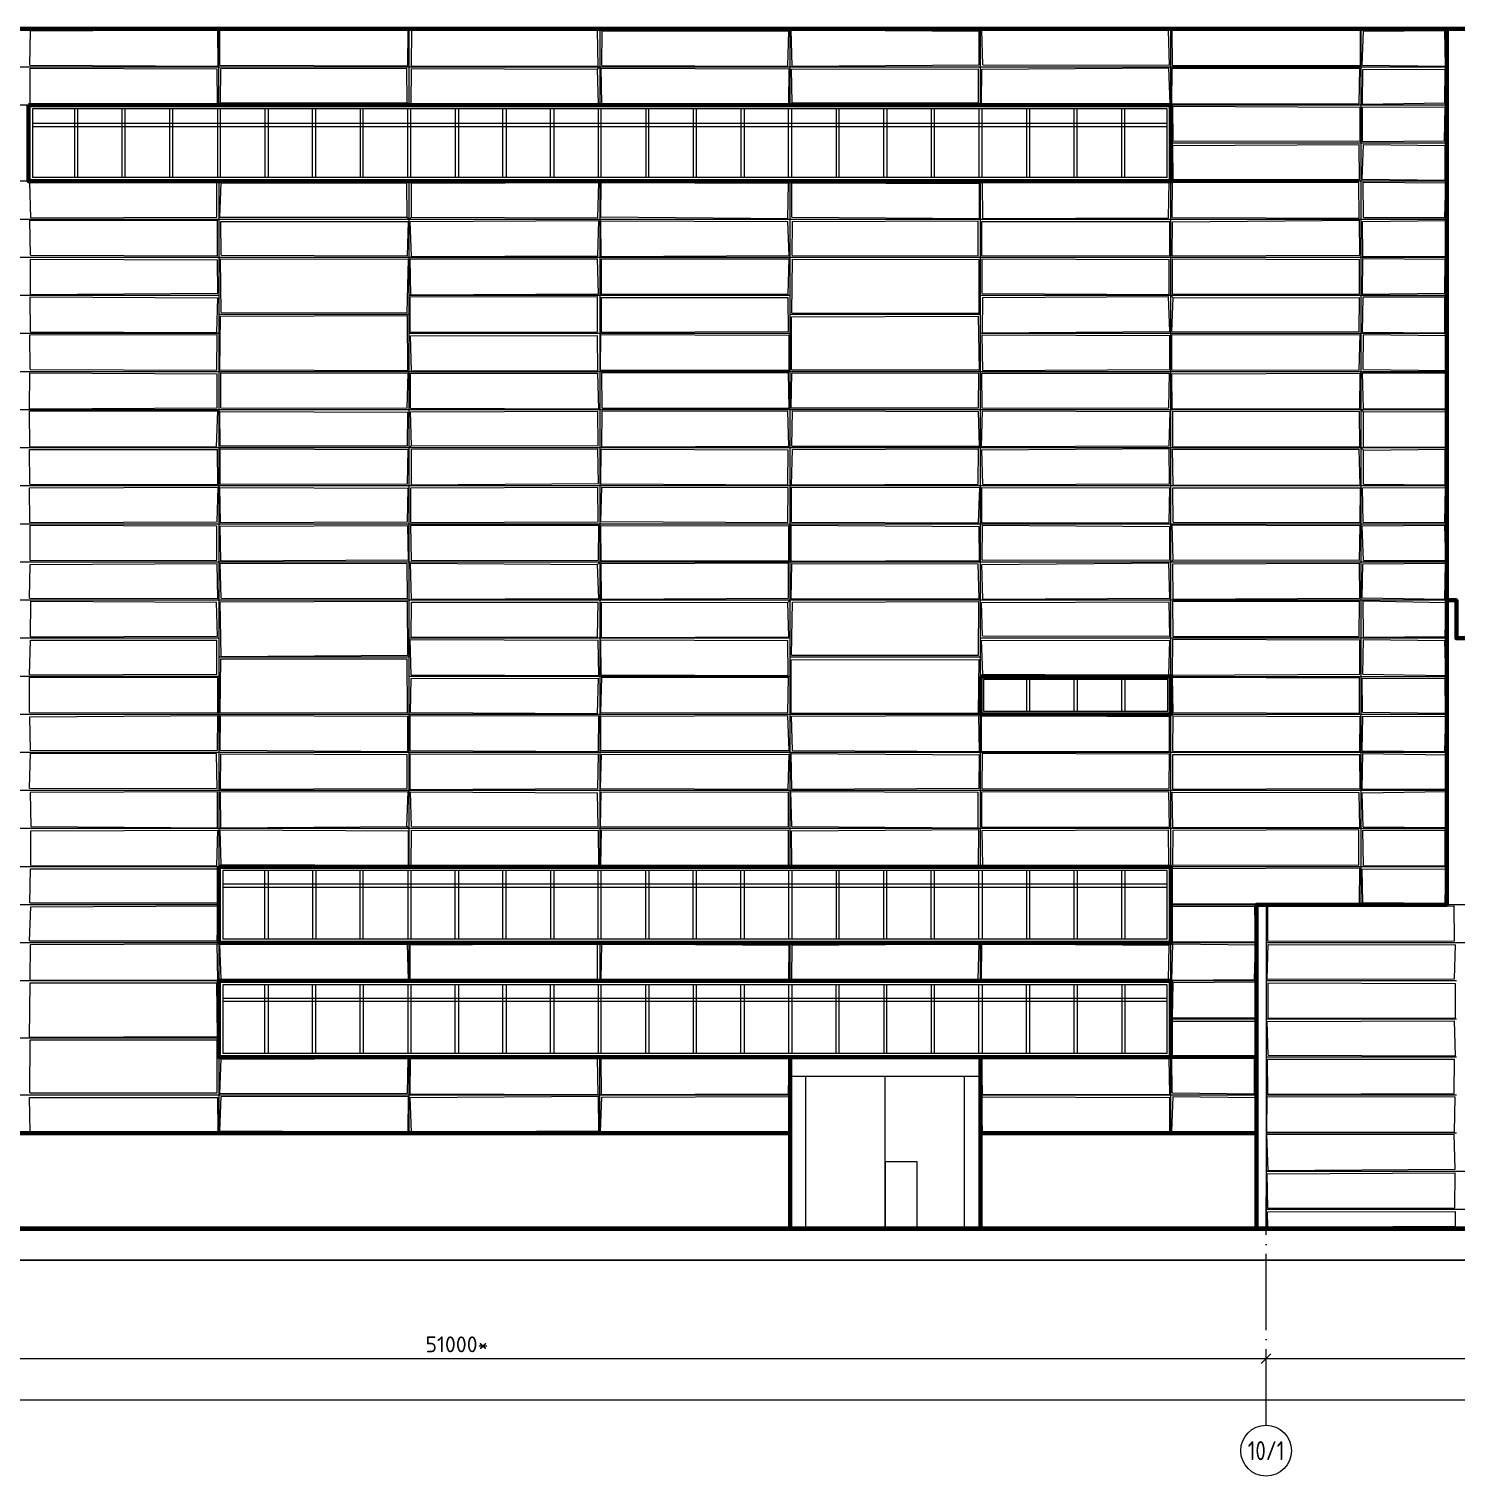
# Model space of a CAD drawing. Extents: x -50000 to 1632000, y -47600 to 308800.
# Drawn here: x 12013 to 56987, y 213200 to 258800 of the extents above; entities that cross this region are included whole.
import ezdxf
from ezdxf.enums import TextEntityAlignment as Align

# ---------------------------------------------------------------- set-up
doc = ezdxf.new("R2010")
doc.units = 0
doc.header["$MEASUREMENT"] = 0
doc.linetypes.add('ACAD_ISO04W100', pattern=[30, 24, -3, 0, -3])
doc.layers.get('Defpoints').update_dxf_attribs({"color": 6})
doc.layers.add('1', color=7, linetype='Continuous')
doc.styles.get("Standard").update_dxf_attribs({"font": 'isocpeur.ttf'})
doc.dimstyles.get("Standard").update_dxf_attribs({"dimscale": 200, "dimtxt": 2.5, "dimasz": 1.5, "dimexe": 1.5, "dimexo": 5, "dimgap": 1, "dimtad": 1, "dimtoh": 1, "dimdec": 0, "dimrnd": 10, "dimzin": 0, "dimtxsty": 'Standard', "dimblk": 'OBLIQUE', "dimcen": 1, "dimdle": 1.5, "dimclrd": 256, "dimclre": 256, "dimclrt": 256, "dimadec": 0, "dimazin": 0, "dimtfac": 1, "dimtdec": 0, "dimtix": 1, "dimtmove": 0, "dimatfit": 3, "dimldrblk": 'NONE', "dimfxl": 1, "dimtolj": 1, "dimtzin": 0, "dimlwd": 18, "dimlwe": 18, "dimarcsym": 1})

# ---------------------------------------------------------------- blocks, each defined once
blk = doc.blocks.new('_Oblique')
at = {"color": 0, "linetype": 'ByBlock', "lineweight": -2}
blk.add_line((-0.5, -0.5), (0.5, 0.5), dxfattribs=at)
blk = doc.blocks.new('*D4')
at = {"layer": '1', "linetype": 'Continuous', "lineweight": 18, "transparency": 16777216}
blk.add_line((-300, 215600), (402300, 215600), dxfattribs=at)
at = {"layer": 'Defpoints', "color": 0, "linetype": 'Continuous', "transparency": 16777216}
for p in [(0, 220000), (402000, 220000), (402000, 215600)]:
    blk.add_point(p, dxfattribs=at)
at = {"layer": '1', "linetype": 'Continuous', "lineweight": 18, "transparency": 16777216, "xscale": 300, "yscale": 300, "zscale": 300, "rotation": 180}
blk.add_blockref('_Oblique', (0, 215600), dxfattribs=at)
at = {"layer": '1', "linetype": 'Continuous', "lineweight": 18, "transparency": 16777216, "xscale": 300, "yscale": 300, "zscale": 300}
blk.add_blockref('_Oblique', (402000, 215600), dxfattribs=at)
at = {"layer": '1', "linetype": 'Continuous', "lineweight": 18, "transparency": 16777216, "insert": (201000, 216050), "char_height": 500, "attachment_point": 5}
blk.add_mtext('\\A1;402000', dxfattribs=at)
blk = doc.blocks.new('_None')
blk = doc.blocks.new('*D7')
at = {"layer": '1', "linetype": 'Continuous', "lineweight": 18, "transparency": 16777216}
blk.add_line((-300, 216900), (51300, 216900), dxfattribs=at)
at = {"layer": 'Defpoints', "color": 0, "linetype": 'Continuous', "transparency": 16777216}
for p in [(0, 220000), (51000, 220000), (51000, 216900)]:
    blk.add_point(p, dxfattribs=at)
at = {"layer": '1', "linetype": 'Continuous', "lineweight": 18, "transparency": 16777216, "xscale": 300, "yscale": 300, "zscale": 300, "rotation": 180}
blk.add_blockref('_Oblique', (0, 216900), dxfattribs=at)
at = {"layer": '1', "linetype": 'Continuous', "lineweight": 18, "transparency": 16777216, "xscale": 300, "yscale": 300, "zscale": 300}
blk.add_blockref('_Oblique', (51000, 216900), dxfattribs=at)
at = {"layer": '1', "linetype": 'Continuous', "lineweight": 18, "transparency": 16777216, "insert": (25500, 217350), "char_height": 500, "attachment_point": 5}
blk.add_mtext('\\A1;51000*', dxfattribs=at)
blk = doc.blocks.new('*D8')
at = {"layer": '1', "linetype": 'Continuous', "lineweight": 18, "transparency": 16777216}
blk.add_line((50700, 216900), (120300, 216900), dxfattribs=at)
at = {"layer": 'Defpoints', "color": 0, "linetype": 'Continuous', "transparency": 16777216}
for p in [(51000, 220000), (120000, 220000), (120000, 216900)]:
    blk.add_point(p, dxfattribs=at)
at = {"layer": '1', "linetype": 'Continuous', "lineweight": 18, "transparency": 16777216, "xscale": 300, "yscale": 300, "zscale": 300, "rotation": 180}
blk.add_blockref('_Oblique', (51000, 216900), dxfattribs=at)
at = {"layer": '1', "linetype": 'Continuous', "lineweight": 18, "transparency": 16777216, "xscale": 300, "yscale": 300, "zscale": 300}
blk.add_blockref('_Oblique', (120000, 216900), dxfattribs=at)
at = {"layer": '1', "linetype": 'Continuous', "lineweight": 18, "transparency": 16777216, "insert": (85500, 217350), "char_height": 500, "attachment_point": 5}
blk.add_mtext('\\A1;69000*', dxfattribs=at)

msp = doc.modelspace()

# ---------------------------------------------------------------- linework, layer by layer
at = {"layer": '1', "color": 8, "linetype": 'Continuous', "lineweight": 13}
for p, q in [((56700, 258800), (0, 258800)), ((18000, 256400), (18000, 258800)), ((24000, 256400), (24000, 258800)), ((30000, 258800), (30000, 256400)), ((36000, 256400), (36000, 258800)), ((42000, 256400), (42000, 258800)), ((48000, 224000), (48000, 258800)), ((54000, 231200), (54000, 258800)), ((56700, 257600), (0, 257600)), ((56700, 256400), (0, 256400)), ((56700, 255200), (48000, 255200)), ((56700, 254000), (0, 254000)), ((18000, 254000), (18000, 224000)), ((24000, 232400), (24000, 254000)), ((30000, 254000), (30000, 232400)), ((36000, 232400), (36000, 254000)), ((42000, 232400), (42000, 254000)), ((56700, 252800), (0, 252800)), ((56700, 251600), (0, 251600)), ((18000, 250400), (0, 250400)), ((36000, 250400), (24000, 250400)), ((56700, 250400), (42000, 250400)), ((24000, 249800), (18000, 249800)), ((42000, 249800), (36000, 249800)), ((18000, 249200), (0, 249200)), ((36000, 249200), (24000, 249200)), ((56700, 249200), (42000, 249200)), ((56700, 248000), (0, 248000)), ((56700, 246800), (0, 246800)), ((56700, 245600), (0, 245600)), ((56700, 244400), (0, 244400)), ((56700, 243200), (0, 243200)), ((56700, 242000), (0, 242000)), ((56700, 240800), (0, 240800)), ((56700, 234800), (56700, 240800)), ((18000, 239600), (0, 239600)), ((36000, 239600), (24000, 239600)), ((56700, 239600), (42000, 239600)), ((24000, 239000), (18000, 239000)), ((42000, 239000), (36000, 239000)), ((18000, 238400), (0, 238400)), ((36000, 238400), (24000, 238400)), ((42000, 238400), (56700, 238400)), ((56700, 237200), (0, 237200)), ((56700, 236000), (0, 236000)), ((56700, 234800), (0, 234800)), ((56700, 233600), (0, 233600)), ((56700, 232400), (0, 232400)), ((18000, 231200), (0, 231200)), ((48000, 231200), (50700, 231200)), ((51000, 231200), (51000, 221000)), ((180000, 231200), (51000, 231200)), ((50700, 230000), (0, 230000)), ((24000, 228800), (24000, 230000)), ((30000, 230000), (30000, 228800)), ((36000, 228800), (36000, 230000)), ((42000, 228800), (42000, 230000)), ((144300, 230000), (51000, 230000)), ((50700, 228800), (0, 228800)), ((57000, 228800), (51000, 228800)), ((50700, 227600), (48000, 227600)), ((57000, 227600), (51000, 227600)), ((18000, 227000), (6000, 227000)), ((36000, 226400), (18000, 226400)), ((24000, 224000), (24000, 226400)), ((30000, 224000), (30000, 226400)), ((50700, 226400), (42000, 226400)), ((57000, 226400), (51000, 226400)), ((36000, 225200), (0, 225200)), ((50700, 225200), (42000, 225200)), ((57000, 225200), (51000, 225200)), ((0, 224000), (36000, 224000)), ((57000, 224000), (51000, 224000)), ((180000, 222800), (51000, 222800)), ((96000, 221600), (51000, 221600)), ((51000, 221000), (180000, 221000))]:
    msp.add_line(p, q, dxfattribs=at)
at = {"layer": '1', "color": 8, "linetype": 'Continuous', "lineweight": 9}
for p, q in [((12043.3, 257662.6), (12062.5, 258744.4)), ((12062.5, 258744.4), (17962.2, 258774.7)), ((17971.4, 257626.3), (17962.2, 258774.7)), ((18028.3, 257658.1), (18032.1, 258762.9)), ((18032.1, 258762.9), (23965.1, 258747.6)), ((23948.5, 257636.8), (23965.1, 258747.6)), ((24064.8, 257631.2), (24074.3, 258764)), ((24074.3, 258764), (29931.9, 258751.2)), ((29955.4, 257629.6), (29931.9, 258751.2)), ((30071.6, 257651.2), (30073.3, 258744.6)), ((30073.3, 258744.6), (35960.8, 258733.4)), ((35930.8, 257629.6), (35960.8, 258733.4)), ((36037.9, 258773.9), (41960.3, 258728.8)), ((36065.6, 257629.2), (36037.9, 258773.9)), ((41957.8, 257672.3), (41960.3, 258728.8)), ((42037.7, 258759), (47928.5, 258757.2)), ((42073, 257667.7), (42037.7, 258759)), ((47954.1, 257660.6), (47928.5, 258757.2)), ((48044.9, 258770.1), (53972.2, 258756.7)), ((48049, 257647), (48044.9, 258770.1)), ((53970.4, 257644.4), (53972.2, 258756.7)), ((54000, 258800), (54069, 258726.6)), ((54026.7, 257663.7), (54069, 258726.6)), ((54069, 258726.6), (56630, 258755.2)), ((56653, 257628.3), (56630, 258755.2)), ((12043.3, 257662.6), (17971.4, 257626.3)), ((18028.3, 257658.1), (23948.5, 257636.8)), ((30071.6, 257651.2), (35930.8, 257629.6)), ((36065.6, 257629.2), (41957.8, 257672.3)), ((42073, 257667.7), (47954.1, 257660.6)), ((48049, 257647), (53970.4, 257644.4)), ((54026.7, 257663.7), (56653, 257628.3)), ((12053.3, 257567.8), (17942.3, 257539.8)), ((12055, 256466.3), (12053.3, 257567.8)), ((17957.8, 256442.4), (17942.3, 257539.8)), ((18045.3, 256467.8), (18061.8, 257556.7)), ((18061.8, 257556.7), (23925.3, 257561)), ((23930.2, 256474.1), (23925.3, 257561)), ((24055.9, 256428), (24066.3, 257556)), ((24064.8, 257631.2), (29955.4, 257629.6)), ((24066.3, 257556), (29926.6, 257530)), ((30000, 257600), (29926.6, 257530)), ((29958.5, 256435.5), (29926.6, 257530)), ((30043.8, 257568.9), (35967, 257548.1)), ((30070, 256434.9), (30043.8, 257568.9)), ((35961.6, 256426), (35967, 257548.1)), ((36045.2, 257530.5), (41932.1, 257540.7)), ((36066.1, 256471.1), (36045.2, 257530.5)), ((41933.6, 256474.3), (41932.1, 257540.7)), ((42027.9, 256448.3), (42047.1, 257536.1)), ((42047.1, 257536.1), (47938.1, 257570.9)), ((47974.3, 256438.7), (47938.1, 257570.9)), ((48026, 256451.1), (48044.7, 257569.2)), ((48044.7, 257569.2), (53954.6, 257564.2)), ((53935.6, 256442.2), (53954.6, 257564.2)), ((54039.2, 256430.3), (54049.4, 257526.8)), ((54049.4, 257526.8), (56646.4, 257530.2)), ((56631.9, 256472.2), (56646.4, 257530.2)), ((12055, 256466.3), (17957.8, 256442.4)), ((18045.3, 256467.8), (23930.2, 256474.1)), ((24000, 256400), (23930.2, 256474.1)), ((24055.9, 256428), (29958.5, 256435.5)), ((30070, 256434.9), (35961.6, 256426)), ((36066.1, 256471.1), (41933.6, 256474.3)), ((42027.9, 256448.3), (47974.3, 256438.7)), ((48026, 256451.1), (53935.6, 256442.2)), ((48057.7, 256369.5), (53965.5, 256336)), ((48069, 255270.2), (48057.7, 256369.5)), ((53963.1, 255258.5), (53965.5, 256336)), ((54037.9, 255253.5), (54043.3, 256333.5)), ((54039.2, 256430.3), (56631.9, 256472.2)), ((54043.3, 256333.5), (56648.2, 256350.3)), ((56625.2, 255274.5), (56648.2, 256350.3)), ((48064.6, 255127.8), (53931.7, 255162)), ((48070.7, 254058.1), (48064.6, 255127.8)), ((48069, 255270.2), (53963.1, 255258.5)), ((53942.6, 254060.3), (53931.7, 255162)), ((54030.1, 254063.9), (54066.5, 255154.1)), ((54037.9, 255253.5), (56625.2, 255274.5)), ((54066.5, 255154.1), (56644.5, 255129.7)), ((56700, 255200), (56625.2, 255274.5)), ((56648.6, 254036.8), (56644.5, 255129.7)), ((48070.7, 254058.1), (53942.6, 254060.3)), ((54030.1, 254063.9), (56648.6, 254036.8)), ((12037.9, 253961.5), (17938.2, 253960.3)), ((12068, 252845.7), (12037.9, 253961.5)), ((17934.9, 252873.2), (17938.2, 253960.3)), ((18029.5, 252869), (18069, 253940.4)), ((18069, 253940.4), (23925.1, 253948.5)), ((23927.5, 252870), (23925.1, 253948.5)), ((24073, 253935.1), (29968.6, 253959)), ((24073.8, 252868.5), (24073, 253935.1)), ((29945, 252846.8), (29968.6, 253959)), ((30038.9, 252874.4), (30041.6, 253963.6)), ((30041.6, 253963.6), (35945, 253945.1)), ((35930.5, 252829.1), (35945, 253945.1)), ((36049.8, 253955.6), (41963.6, 253925.4)), ((36059.5, 252865.3), (36049.8, 253955.6)), ((41966, 252825.7), (41963.6, 253925.4)), ((42065.2, 253965.5), (47947.5, 253973.9)), ((42070.4, 252828.7), (42065.2, 253965.5)), ((47928.2, 252848.6), (47947.5, 253973.9)), ((48045.4, 252857.9), (48049.7, 253974.6)), ((48049.7, 253974.6), (53926.2, 253974.3)), ((53937.8, 252837.5), (53926.2, 253974.3)), ((54057.5, 253972.5), (56666.4, 253951.8)), ((54070.2, 252861.9), (54057.5, 253972.5)), ((56629.4, 252862.9), (56666.4, 253951.8)), ((12039.4, 252773.4), (17959.4, 252773.3)), ((12057.3, 251667), (12039.4, 252773.4)), ((12068, 252845.7), (17934.9, 252873.2)), ((17959, 251645.9), (17959.4, 252773.3)), ((18029.5, 252869), (23927.5, 252870)), ((18063, 252735.3), (23971.7, 252733)), ((18072.9, 251666.4), (18063, 252735.3)), ((24000, 252800), (23927.5, 252870)), ((23939.4, 251647.3), (23971.7, 252733)), ((24000, 252800), (24073.8, 252868.5)), ((24030.4, 252731.5), (29968, 252760.4)), ((24073.6, 251626.9), (24030.4, 252731.5)), ((24073.8, 252868.5), (29945, 252846.8)), ((29942.9, 251653.6), (29968, 252760.4)), ((30038.9, 252874.4), (35930.5, 252829.1)), ((30040.6, 252750.5), (35927.3, 252732.2)), ((30045.6, 251630.3), (30040.6, 252750.5)), ((35966.5, 251658), (35927.3, 252732.2)), ((36059.5, 252865.3), (41966, 252825.7)), ((36066.6, 251655.9), (36070.6, 252736.4)), ((36070.6, 252736.4), (41929.6, 252756.2)), ((41929, 251649.5), (41929.6, 252756.2)), ((42040.5, 252736.8), (47966.9, 252733.1)), ((42043.2, 251650.4), (42040.5, 252736.8)), ((42070.4, 252828.7), (47928.2, 252848.6)), ((47963.2, 251657.6), (47966.9, 252733.1)), ((48038, 251648.7), (48049.1, 252726.9)), ((48045.4, 252857.9), (53937.8, 252837.5)), ((48049.1, 252726.9), (53945.5, 252769.5)), ((53959.2, 251674.3), (53945.5, 252769.5)), ((54033.8, 252730.1), (56654.1, 252766.6)), ((54051.4, 251632.9), (54033.8, 252730.1)), ((54070.2, 252861.9), (56629.4, 252862.9)), ((56670.6, 251640.3), (56654.1, 252766.6)), ((12057.3, 251667), (17959, 251645.9)), ((12058.8, 250434.7), (12060.9, 251544.2)), ((12060.9, 251544.2), (17953.1, 251528.1)), ((17961.8, 250468.9), (17953.1, 251528.1)), ((18052.4, 251557.4), (23974.6, 251548.5)), ((18071.7, 249863.1), (18052.4, 251557.4)), ((18072.9, 251666.4), (23939.4, 251647.3)), ((23936.1, 249853.9), (23974.6, 251548.5)), ((24030, 251556.4), (29928.4, 251553.5)), ((24043.9, 250426.6), (24030, 251556.4)), ((24073.6, 251626.9), (29942.9, 251653.6)), ((29962.4, 250449.2), (29928.4, 251553.5)), ((30045.6, 251630.3), (35966.5, 251658)), ((30054.8, 251559.9), (35974.5, 251556.3)), ((30060.6, 250437.7), (30054.8, 251559.9)), ((35943.1, 250446.1), (35974.5, 251556.3)), ((36053.3, 249858.9), (36073.6, 251542.8)), ((36066.6, 251655.9), (41929, 251649.5)), ((36073.6, 251542.8), (41957.8, 251530.1)), ((41960.5, 249844.5), (41957.8, 251530.1)), ((42043.2, 251650.4), (47963.2, 251657.6)), ((42051.9, 250460.1), (42052.4, 251560.9)), ((42052.4, 251560.9), (47943.6, 251532.7)), ((47943.4, 250433.4), (47943.6, 251532.7)), ((48038, 251648.7), (53959.2, 251674.3)), ((48048.3, 251558.7), (53941.2, 251532)), ((48048.9, 250441.7), (48048.3, 251558.7)), ((53941.5, 250456), (53941.2, 251532)), ((54034.4, 250439.8), (54050.9, 251563.7)), ((54050.9, 251563.7), (56647.6, 251549.4)), ((54051.4, 251632.9), (56670.6, 251640.3)), ((56631.3, 250474.2), (56647.6, 251549.4)), ((12047.8, 250355.7), (17962.6, 250328.2)), ((12058.6, 249259.7), (12047.8, 250355.7)), ((12058.8, 250434.7), (17961.8, 250468.9)), ((24027.6, 250363), (29934.4, 250373)), ((24032, 249249.3), (24027.6, 250363)), ((24043.9, 250426.6), (29962.4, 250449.2)), ((29929.5, 249257), (29934.4, 250373)), ((30060.6, 250437.7), (35943.1, 250446.1)), ((42051.9, 250460.1), (47943.4, 250433.4)), ((42068.6, 250340.3), (47929, 250370.1)), ((47964.1, 249264.4), (47929, 250370.1)), ((48000, 250400), (48068, 250326.4)), ((48048.9, 250441.7), (53941.5, 250456)), ((54034.4, 250439.8), (56631.3, 250474.2)), ((54043.1, 249242.3), (54064.1, 250362.5)), ((54064.1, 250362.5), (56635.5, 250354.5)), ((56700, 250400), (56631.3, 250474.2)), ((56634, 249227.1), (56635.5, 250354.5)), ((17934.6, 249232.3), (17962.6, 250328.2)), ((30053, 250337.5), (35938.6, 250332.8)), ((30058.3, 249240.5), (30053, 250337.5)), ((35946.2, 249261.8), (35938.6, 250332.8)), ((42068.2, 249228.2), (42068.6, 250340.3)), ((48031.7, 249270.9), (48068, 250326.4)), ((48068, 250326.4), (53940.8, 250336.7)), ((53932.2, 249258.2), (53940.8, 250336.7)), ((18030.9, 248058.8), (18048.9, 249749.6)), ((18048.9, 249749.6), (23946.6, 249766.9)), ((18071.7, 249863.1), (23936.1, 249853.9)), ((23953.4, 248039), (23946.6, 249766.9)), ((36040.8, 248055.9), (36046.1, 249730.6)), ((36046.1, 249730.6), (41937.4, 249749.7)), ((36053.3, 249858.9), (41960.5, 249844.5)), ((41964.9, 248062.3), (41937.4, 249749.7)), ((12038.7, 249159.7), (17944.7, 249173.5)), ((12050.9, 248070.5), (12038.7, 249159.7)), ((12058.6, 249259.7), (17934.6, 249232.3)), ((17937.5, 248049.6), (17944.7, 249173.5)), ((24032, 249249.3), (29929.5, 249257)), ((24039.7, 249126.4), (29932.4, 249141.4)), ((24065.7, 248026.9), (24039.7, 249126.4)), ((29945, 248026.7), (29932.4, 249141.4)), ((30026.2, 248045.7), (30039.7, 249174.7)), ((30039.7, 249174.7), (35970.1, 249148.1)), ((30058.3, 249240.5), (35946.2, 249261.8)), ((35973.8, 248046.7), (35970.1, 249148.1)), ((42054.7, 249164.2), (47969.8, 249144.2)), ((42074.9, 248036.1), (42054.7, 249164.2)), ((42068.2, 249228.2), (47964.1, 249264.4)), ((47967.4, 248067.8), (47969.8, 249144.2)), ((48031.7, 249270.9), (53932.2, 249258.2)), ((48033.4, 249160.8), (53970.2, 249174.4)), ((48034.7, 248055.4), (48033.4, 249160.8)), ((53929.8, 248044.4), (53970.2, 249174.4)), ((54043.1, 249242.3), (56634, 249227.1)), ((54060.4, 248073.7), (54071, 249169)), ((54071, 249169), (56652.3, 249138.9)), ((56667.2, 248037.6), (56652.3, 249138.9)), ((12050.9, 248070.5), (17937.5, 248049.6)), ((42074.9, 248036.1), (47967.4, 248067.8)), ((54060.4, 248073.7), (56667.2, 248037.6)), ((12033, 246834.4), (12036.8, 247960.5)), ((12036.8, 247960.5), (17949.4, 247935.1)), ((17942.4, 246863.1), (17949.4, 247935.1)), ((18030.9, 248058.8), (23953.4, 248039)), ((18056.4, 246857.8), (18060, 247963)), ((18060, 247963), (23965.6, 247953.2)), ((23936, 246850.4), (23965.6, 247953.2)), ((24036.2, 247949.3), (29943.1, 247955.6)), ((24037, 246850), (24036.2, 247949.3)), ((24065.7, 248026.9), (29945, 248026.7)), ((29967.7, 246831.7), (29943.1, 247955.6)), ((30026.2, 248045.7), (35973.8, 248046.7)), ((30066.1, 247967.7), (35948.8, 247973.6)), ((30073, 246845.8), (30066.1, 247967.7)), ((35971.9, 246855.5), (35948.8, 247973.6)), ((36036.6, 246861), (36055.4, 247955.6)), ((36040.8, 248055.9), (41964.9, 248062.3)), ((36055.4, 247955.6), (41952.8, 247960.1)), ((41935, 246860.8), (41952.8, 247960.1)), ((42047.4, 247953.2), (47961.3, 247951.1)), ((42048.3, 246851.2), (42047.4, 247953.2)), ((47930.7, 246857.6), (47961.3, 247951.1)), ((48033.5, 247936.2), (53967, 247954.2)), ((48036.8, 246826.9), (48033.5, 247936.2)), ((48034.7, 248055.4), (53929.8, 248044.4)), ((53956.8, 246835.3), (53967, 247954.2)), ((54037.9, 247962.6), (56649.8, 247960.9)), ((54072.4, 246825.9), (54037.9, 247962.6)), ((56671.9, 246833.1), (56649.8, 247960.9)), ((12028.5, 246764.7), (17969.2, 246764.7)), ((12039.3, 245641.2), (12028.5, 246764.7)), ((12033, 246834.4), (17942.4, 246863.1)), ((17928.1, 245629.5), (17969.2, 246764.7)), ((18032.2, 246750.3), (23957, 246725.9)), ((18043.1, 245659.3), (18032.2, 246750.3)), ((18056.4, 246857.8), (23936, 246850.4)), ((23940, 245665.8), (23957, 246725.9)), ((24035.4, 246738.1), (29942.3, 246756.3)), ((24074, 245671.9), (24035.4, 246738.1)), ((24037, 246850), (29967.7, 246831.7)), ((29952.6, 245659.5), (29942.3, 246756.3)), ((30071.2, 245628.7), (30072.4, 246767.9)), ((30072.4, 246767.9), (35929.2, 246753.7)), ((30073, 246845.8), (35971.9, 246855.5)), ((35963.6, 245648.5), (35929.2, 246753.7)), ((36036.6, 246861), (41935, 246860.8)), ((36050.6, 245654.7), (36073.5, 246767.4)), ((36073.5, 246767.4), (41936.1, 246744.7)), ((41966.5, 245654.5), (41936.1, 246744.7)), ((42030.3, 245641.2), (42059.5, 246768.5)), ((42048.3, 246851.2), (47930.7, 246857.6)), ((42059.5, 246768.5), (47974.4, 246747.6)), ((47943.9, 245665.9), (47974.4, 246747.6)), ((48036.8, 246826.9), (53956.8, 246835.3)), ((48064.1, 245629.9), (48064.3, 246756.6)), ((48064.3, 246756.6), (53942.4, 246750.3)), ((53952.2, 245636.5), (53942.4, 246750.3)), ((54000, 246800), (54074.3, 246731)), ((54070.1, 245626.6), (54074.3, 246731)), ((54072.4, 246825.9), (56671.9, 246833.1)), ((54074.3, 246731), (56669, 246740.5)), ((56651.9, 245625.8), (56669, 246740.5)), ((12032.3, 245546.9), (17952.6, 245545.2)), ((12036.3, 244452.3), (12032.3, 245546.9)), ((12039.3, 245641.2), (17928.1, 245629.5)), ((17961.6, 244440.3), (17952.6, 245545.2)), ((18039, 245566.4), (23968.9, 245549.8)), ((18044.2, 244450.4), (18039, 245566.4)), ((18043.1, 245659.3), (23940, 245665.8)), ((23943.4, 244463), (23968.9, 245549.8)), ((24000, 245600), (24074, 245671.9)), ((24068, 244439.3), (24070.1, 245561.2)), ((24070.1, 245561.2), (29942.1, 245570.7)), ((24074, 245671.9), (29952.6, 245659.5)), ((29967.1, 244471.8), (29942.1, 245570.7)), ((30036.8, 244465.4), (30043.2, 245555)), ((30043.2, 245555), (35934.2, 245535.7)), ((30071.2, 245628.7), (35963.6, 245648.5)), ((35933.4, 244434.8), (35934.2, 245535.7)), ((36042.7, 244439.4), (36072.4, 245549.7)), ((36050.6, 245654.7), (41966.5, 245654.5)), ((36072.4, 245549.7), (41941.9, 245564.4)), ((41926, 244458.2), (41941.9, 245564.4)), ((42030.3, 245641.2), (47943.9, 245665.9)), ((42040.8, 245540.6), (47941.1, 245574.3)), ((42070, 244443.6), (42040.8, 245540.6)), ((47952, 244469.1), (47941.1, 245574.3)), ((48051.8, 245559), (53934.7, 245553.9)), ((48072.8, 244437.4), (48051.8, 245559)), ((48064.1, 245629.9), (53952.2, 245636.5)), ((53964.5, 244427.2), (53934.7, 245553.9)), ((54000, 245600), (54072, 245525.4)), ((54065.7, 244450.9), (54072, 245525.4)), ((54070.1, 245626.6), (56651.9, 245625.8)), ((54072, 245525.4), (56648.8, 245553.2)), ((56640.5, 244431), (56648.8, 245553.2)), ((12036.3, 244452.3), (17961.6, 244440.3)), ((18044.2, 244450.4), (23943.4, 244463)), ((24068, 244439.3), (29967.1, 244471.8)), ((30036.8, 244465.4), (35933.4, 244434.8)), ((36042.7, 244439.4), (41926, 244458.2)), ((42070, 244443.6), (47952, 244469.1)), ((48072.8, 244437.4), (53964.5, 244427.2)), ((54065.7, 244450.9), (56640.5, 244431)), ((12025.9, 244337.2), (17973.5, 244365.5)), ((12038.3, 243243.4), (12025.9, 244337.2)), ((17940.6, 243271), (17973.5, 244365.5)), ((18029.4, 244347.5), (23964.2, 244328.4)), ((18048.4, 243251.6), (18029.4, 244347.5)), ((23939.4, 243270.1), (23964.2, 244328.4)), ((24044.9, 243250.5), (24050.4, 244338)), ((24050.4, 244338), (29941.5, 244359.6)), ((29956.5, 243271.3), (29941.5, 244359.6)), ((30039.6, 243273.8), (30067.9, 244359.5)), ((30067.9, 244359.5), (35941.4, 244354.5)), ((35926, 243243.7), (35941.4, 244354.5)), ((36045.5, 243261.9), (36048.1, 244356.6)), ((36048.1, 244356.6), (41974.4, 244353.3)), ((41936.1, 243236.7), (41974.4, 244353.3)), ((42037.2, 243238.6), (42045.6, 244350.1)), ((42045.6, 244350.1), (47966.1, 244336.8)), ((47947, 243245.9), (47966.1, 244336.8)), ((48062.6, 244337.1), (53974.5, 244342)), ((48072.8, 243253.6), (48062.6, 244337.1)), ((53959.8, 243246.2), (53974.5, 244342)), ((54037.9, 244340.2), (56650.2, 244348.1)), ((54054.9, 243251.9), (54037.9, 244340.2)), ((56635.5, 243253.9), (56650.2, 244348.1)), ((12038.3, 243243.4), (17940.6, 243271)), ((12047.1, 242052.3), (12050.8, 243167.6)), ((12050.8, 243167.6), (17935.7, 243140.3)), ((17932.5, 242058.7), (17935.7, 243140.3)), ((18037.8, 243130.5), (23958.1, 243148.9)), ((18056.5, 242042.7), (18037.8, 243130.5)), ((18048.4, 243251.6), (23939.4, 243270.1)), ((23971, 242070.7), (23958.1, 243148.9)), ((24043.6, 243164), (29972.1, 243160.1)), ((24071.6, 242055.1), (24043.6, 243164)), ((24044.9, 243250.5), (29956.5, 243271.3)), ((29967.1, 242060.1), (29972.1, 243160.1)), ((30036.7, 243143), (35964.6, 243149.3)), ((30051, 242039.1), (30036.7, 243143)), ((30039.6, 243273.8), (35926, 243243.7)), ((35962.7, 242047.4), (35964.6, 243149.3)), ((36030.1, 243165.8), (41958.8, 243125.2)), ((36035.4, 242029), (36030.1, 243165.8)), ((36045.5, 243261.9), (41936.1, 243236.7)), ((41971.1, 242045.5), (41958.8, 243125.2)), ((42037.2, 243238.6), (47947, 243245.9)), ((42052.8, 242065.2), (42060, 243165.6)), ((42060, 243165.6), (47964.6, 243126.1)), ((47962.4, 242071.2), (47964.6, 243126.1)), ((48037.6, 243174.4), (53967.8, 243148.3)), ((48070, 242072.1), (48037.6, 243174.4)), ((48072.8, 243253.6), (53959.8, 243246.2)), ((53940, 242056.5), (53967.8, 243148.3)), ((54028, 243138.7), (56630.1, 243166)), ((54066.6, 242046.1), (54028, 243138.7)), ((54054.9, 243251.9), (56635.5, 243253.9)), ((56665.9, 242057), (56630.1, 243166)), ((12033.7, 240863.9), (12049, 241925.7)), ((12047.1, 242052.3), (17932.5, 242058.7)), ((12049, 241925.7), (17948.2, 241959.5)), ((17964.7, 240852.6), (17948.2, 241959.5)), ((18039.1, 241963.7), (23933.3, 241954.7)), ((18070.6, 240862.6), (18039.1, 241963.7)), ((18056.5, 242042.7), (23971, 242070.7)), ((23941.6, 240851.7), (23933.3, 241954.7)), ((24032.5, 241966.6), (29930.1, 241925.5)), ((24071.1, 240828), (24032.5, 241966.6)), ((24071.6, 242055.1), (29967.1, 242060.1)), ((30000, 242000), (29930.1, 241925.5)), ((29974.7, 240848.7), (29930.1, 241925.5)), ((30046, 241955.5), (35954.7, 241972.5)), ((30057.5, 240835.6), (30046, 241955.5)), ((30051, 242039.1), (35962.7, 242047.4)), ((35954.3, 240864.7), (35954.7, 241972.5)), ((36032.7, 240840.2), (36059.6, 241958.8)), ((36035.4, 242029), (41971.1, 242045.5)), ((36059.6, 241958.8), (41927.1, 241947.9)), ((41955.9, 240849.2), (41927.1, 241947.9)), ((42044.5, 241925.4), (47940.1, 241974.4)), ((42074.2, 240834.1), (42044.5, 241925.4)), ((42052.8, 242065.2), (47962.4, 242071.2)), ((47966.5, 240858.9), (47940.1, 241974.4)), ((48000, 242000), (48070, 242072.1)), ((48064, 241944.7), (53949, 241961.4)), ((48067.4, 240833.4), (48064, 241944.7)), ((48070, 242072.1), (53940, 242056.5)), ((53957.9, 240864.7), (53949, 241961.4)), ((54032.8, 240870.3), (54045.4, 241946.3)), ((54045.4, 241946.3), (56651.5, 241965.2)), ((54066.6, 242046.1), (56667, 242051.4)), ((56630.2, 240827.7), (56651.5, 241965.2)), ((12033.7, 240863.9), (17964.7, 240852.6)), ((12059.5, 239646.3), (12068, 240772.3)), ((12068, 240772.3), (17925.9, 240737.8)), ((18044.1, 240744.4), (23939.8, 240773.5)), ((18070.6, 240862.6), (23941.6, 240851.7)), ((23956.1, 239070), (23939.8, 240773.5)), ((24071.1, 240828), (29974.7, 240848.7)), ((30057.5, 240835.6), (35954.3, 240864.7)), ((36000, 240800), (35928.3, 240730)), ((36032.7, 240840.2), (41955.9, 240849.2)), ((42074.2, 240834.1), (47966.5, 240858.9)), ((48067.4, 240833.4), (53957.9, 240864.7)), ((54032.8, 240870.3), (56630.2, 240827.7)), ((54063.7, 240774.8), (56663.9, 240729.7)), ((54070.9, 239635.3), (54063.7, 240774.8)), ((17950.3, 239666.3), (17925.9, 240737.8)), ((18074.3, 239026.8), (18044.1, 240744.4)), ((24060.6, 239644.6), (24069.9, 240736)), ((24069.9, 240736), (29956, 240741.2)), ((29926.4, 239637.1), (29956, 240741.2)), ((30052.6, 239626.1), (30059.4, 240734.8)), ((30059.4, 240734.8), (35928.3, 240730)), ((35957.2, 239643.9), (35928.3, 240730)), ((36044.3, 239069.5), (36071.4, 240734.6)), ((36071.4, 240734.6), (41948.8, 240758.9)), ((41941.8, 239065.1), (41948.8, 240758.9)), ((42034.6, 240729.9), (47940.7, 240752.1)), ((42066.7, 239673), (42034.6, 240729.9)), ((47970.7, 239670.7), (47940.7, 240752.1)), ((48059.8, 240765.1), (53944.4, 240763.6)), ((48074, 239659.3), (48059.8, 240765.1)), ((53929.8, 239653.7), (53944.4, 240763.6)), ((56644.1, 239652.1), (56666, 240491.1)), ((56666.2, 240467.2), (56663.9, 240729.7)), ((12028.2, 238445.2), (12063.8, 239542.6)), ((12059.5, 239646.3), (17950.3, 239666.3)), ((12063.8, 239542.6), (17930.2, 239536.1)), ((17934.1, 238463.9), (17930.2, 239536.1)), ((24029.3, 239561.8), (29953.3, 239543.5)), ((24054.7, 238448.5), (24029.3, 239561.8)), ((24060.6, 239644.6), (29926.4, 239637.1)), ((29973.3, 238428.9), (29953.3, 239543.5)), ((30032.8, 239548.9), (35932.5, 239528.7)), ((30048, 238451.3), (30032.8, 239548.9)), ((30052.6, 239626.1), (35957.2, 239643.9)), ((35934.6, 238429.4), (35932.5, 239528.7)), ((42032.9, 239537.4), (47963, 239527.9)), ((42069, 238470.5), (42032.9, 239537.4)), ((42066.7, 239673), (47970.7, 239670.7)), ((47930.4, 238439.6), (47963, 239527.9)), ((48053.7, 238433), (48062.3, 239573.9)), ((48062.3, 239573.9), (53956.6, 239548.9)), ((48074, 239659.3), (53929.8, 239653.7)), ((53956.6, 238472.1), (53956.6, 239548.9)), ((54044.3, 238464.8), (54068.2, 239558.8)), ((54068.2, 239558.8), (56637.7, 239533.9)), ((54070.9, 239635.3), (56644.1, 239652.1)), ((56660.2, 238431.1), (56637.7, 239533.9)), ((18035.3, 237260.2), (18061, 238950.4)), ((18061, 238950.4), (23928.4, 238956.3)), ((18074.3, 239026.8), (23956.1, 239070)), ((23947.7, 237253.4), (23928.4, 238956.3)), ((36044.3, 239069.5), (41941.8, 239065.1)), ((36030.9, 238925), (41954.3, 238926.1)), ((36038.5, 237242.7), (36030.9, 238925)), ((41936.8, 237254.6), (41954.3, 238926.1)), ((12028.2, 238445.2), (17934.1, 238463.9)), ((12029.8, 238369.8), (17970.3, 238360.7)), ((12034.5, 237259.1), (12029.8, 238369.8)), ((17967.5, 237254.2), (17970.3, 238360.7)), ((24038.9, 237257.2), (24059.1, 238331.3)), ((24054.7, 238448.5), (29973.3, 238428.9)), ((24059.1, 238331.3), (29959, 238345.6)), ((29933, 237231.4), (29959, 238345.6)), ((30035.8, 237263.8), (30067.6, 238372.5)), ((30048, 238451.3), (35934.6, 238429.4)), ((30067.6, 238372.5), (35946.8, 238364.4)), ((35926, 237248.4), (35946.8, 238364.4)), ((42069, 238470.5), (47930.4, 238439.6)), ((48053.1, 238371.9), (53947.1, 238352)), ((48075, 237256.3), (48053.1, 238371.9)), ((48053.7, 238433), (53956.6, 238472.1)), ((53943.8, 237239.8), (53947.1, 238352)), ((54033, 238336.6), (56640.7, 238344.6)), ((54042, 237268.7), (54033, 238336.6)), ((54044.3, 238464.8), (56660.2, 238431.1)), ((56656.6, 237240.4), (56640.7, 238344.6)), ((12034.5, 237259.1), (17967.5, 237254.2)), ((12042.8, 237127.6), (17969, 237167.1)), ((12059.7, 236063.7), (12042.8, 237127.6)), ((17953.9, 236074.4), (17969, 237167.1)), ((18035.3, 237260.2), (23947.7, 237253.4)), ((18037.2, 236070.5), (18055, 237168)), ((18055, 237168), (23956, 237140.2)), ((23956, 236033.2), (23956, 237140.2)), ((24029.9, 236062.4), (24030.6, 237164.9)), ((24030.6, 237164.9), (29971.8, 237154.3)), ((24038.9, 237257.2), (29933, 237231.4)), ((29962.8, 236035.4), (29971.8, 237154.3)), ((30035, 237139.7), (35925, 237162.5)), ((30040.1, 236065.6), (30035, 237139.7)), ((30035.8, 237263.8), (35926, 237248.4)), ((35968.2, 236065.6), (35925, 237162.5)), ((36038.5, 237242.7), (41936.8, 237254.6)), ((36039.3, 237142.3), (41950.1, 237168.3)), ((36074.6, 236060.3), (36039.3, 237142.3)), ((41967.1, 236034.6), (41950.1, 237168.3)), ((42027.6, 237162.2), (47955.5, 237131.4)), ((42031.2, 236036.7), (42027.6, 237162.2)), ((47959.3, 236041.5), (47955.5, 237131.4)), ((48058.8, 236037.6), (48068.2, 237153.8)), ((48068.2, 237153.8), (53962.8, 237137)), ((48075, 237256.3), (53943.8, 237239.8)), ((53957.4, 236031.9), (53962.8, 237137)), ((54032.2, 236054.8), (54045.8, 237143)), ((54042, 237268.7), (56656.6, 237240.4)), ((54045.8, 237143), (56664.6, 237131.1)), ((56638.1, 236030.3), (56664.6, 237131.1)), ((12026.6, 234873.7), (12065.9, 235974.1)), ((12059.7, 236063.7), (17953.9, 236074.4)), ((12065.9, 235974.1), (17926.5, 235971.3)), ((17945, 234868.8), (17926.5, 235971.3)), ((18037.2, 236070.5), (23956, 236033.2)), ((18045.9, 234846.3), (18059.5, 235962.3)), ((18059.5, 235962.3), (23935.4, 235940.4)), ((23931.6, 234861.9), (23935.4, 235940.4)), ((24026.1, 235954.2), (29964.7, 235947)), ((24027.4, 234830), (24026.1, 235954.2)), ((24029.9, 236062.4), (29962.8, 236035.4)), ((29940.5, 234869.5), (29964.7, 235947)), ((30030, 234866.6), (30056.9, 235940.8)), ((30040.1, 236065.6), (35968.2, 236065.6)), ((30056.9, 235940.8), (35968.6, 235950.6)), ((35935.3, 234844.7), (35968.6, 235950.6)), ((36034.3, 235970.1), (41972.6, 235927.9)), ((36051.9, 234845.7), (36034.3, 235970.1)), ((36074.6, 236060.3), (41967.1, 236034.6)), ((41954.4, 234874.7), (41972.6, 235927.9)), ((42031.2, 236036.7), (47959.3, 236041.5)), ((42053.9, 234850.4), (42065.6, 235974.9)), ((42065.6, 235974.9), (47955.8, 235954)), ((47945.8, 234864.5), (47955.8, 235954)), ((48057.5, 234843.7), (48059.4, 235937.5)), ((48058.8, 236037.6), (53957.4, 236031.9)), ((48059.4, 235937.5), (53953.8, 235940)), ((53962.9, 234863.2), (53953.8, 235940)), ((54032.2, 236054.8), (56638.1, 236030.3)), ((54032.2, 234848), (54051.8, 235969.4)), ((54051.8, 235969.4), (56662.9, 235929.3)), ((56663.2, 234848.6), (56662.9, 235929.3)), ((12026.6, 234873.7), (17945, 234868.8)), ((18045.9, 234846.3), (23931.6, 234861.9)), ((24027.4, 234830), (29940.5, 234869.5)), ((30030, 234866.6), (35935.3, 234844.7)), ((36051.9, 234845.7), (41954.4, 234874.7)), ((42053.9, 234850.4), (47945.8, 234864.5)), ((48057.5, 234843.7), (53962.9, 234863.2)), ((54032.2, 234848), (56663.2, 234848.6)), ((17952.1, 234756.4), (12049.3, 234736.7)), ((12049.3, 234736.7), (12067.4, 233672.6)), ((17950.2, 233631.1), (17952.1, 234756.4)), ((18051, 234763.3), (23963.9, 234768.9)), ((18062.4, 233627.7), (18051, 234763.3)), ((23925.7, 233671.9), (23963.9, 234768.9)), ((24042.2, 234758.8), (29926.3, 234732.5)), ((24069.9, 233667.5), (24042.2, 234758.8)), ((29948.2, 233661.9), (29926.3, 234732.5)), ((30029.4, 233672), (30047.8, 234747.8)), ((30047.8, 234747.8), (35954.8, 234756.9)), ((35946.2, 233655.2), (35954.8, 234756.9)), ((36025.9, 234772.6), (41928.5, 234749.5)), ((36050.2, 233673), (36025.9, 234772.6)), ((41930.3, 233631), (41928.5, 234749.5)), ((42038, 233644.1), (42041.7, 234763.9)), ((42041.7, 234763.9), (47938.9, 234774.5)), ((47960.5, 233659), (47938.9, 234774.5)), ((48041.2, 234745.5), (53931.7, 234739.7)), ((48064.1, 233638), (48041.2, 234745.5)), ((53958.9, 233644.4), (53931.7, 234739.7)), ((54031.4, 234732.6), (56665.9, 234771.9)), ((54061.7, 233657.2), (54031.4, 234732.6)), ((56653.9, 233636.8), (56665.9, 234771.9)), ((12067.4, 233672.6), (17950.2, 233631.1)), ((12071.1, 233531.5), (17967.5, 233549.4)), ((12071.7, 232439.7), (12071.1, 233531.5)), ((17936.5, 232431.8), (17967.5, 233549.4)), ((18034.3, 233562.2), (23971.4, 233533.7)), ((18074, 232470.8), (18034.3, 233562.2)), ((18062.4, 233627.7), (23925.7, 233671.9)), ((24000, 233600), (23925.7, 233671.9)), ((23969.4, 232454.6), (23971.4, 233533.7)), ((24058.8, 232425.4), (24067.7, 233555)), ((24067.7, 233555), (29958.9, 233544.6)), ((24069.9, 233667.5), (29948.2, 233661.9)), ((29968, 232437.8), (29958.9, 233544.6)), ((30029.4, 233672), (35946.2, 233655.2)), ((30035.3, 232430.2), (30059.2, 233558.1)), ((30059.2, 233558.1), (35947.8, 233547.6)), ((35949.3, 232432.9), (35947.8, 233547.6)), ((36046.9, 233534.9), (41951.4, 233574.9)), ((36057.4, 232443.6), (36046.9, 233534.9)), ((36050.2, 233673), (41930.3, 233631)), ((41936.1, 232430.8), (41951.4, 233574.9)), ((42038, 233644.1), (47960.5, 233659)), ((42052.6, 233539.6), (47926.4, 233560.5)), ((42068.6, 232431.2), (42052.6, 233539.6)), ((47935.2, 232456.6), (47926.4, 233560.5)), ((48064.1, 233638), (53958.9, 233644.4)), ((48065, 232459.9), (48067.7, 233554.7)), ((48067.7, 233554.7), (53926.8, 233569.3)), ((53926.7, 232449), (53926.8, 233569.3)), ((54046.5, 233552.6), (56647.9, 233549.7)), ((54074, 232441.4), (54046.5, 233552.6)), ((54061.7, 233657.2), (56653.9, 233636.8)), ((56647.9, 232431), (56647.9, 233549.7)), ((12043.4, 231260.6), (12060, 232336)), ((12060, 232336), (17967.6, 232336.9)), ((12071.7, 232439.7), (17936.5, 232431.8)), ((17971.9, 231262.3), (17967.6, 232336.9)), ((18000, 232400), (18074, 232470.8)), ((18074, 232470.8), (23969.4, 232454.6)), ((24058.8, 232425.4), (29968, 232437.8)), ((30035.3, 232430.2), (35949.3, 232432.9)), ((36057.4, 232443.6), (41936.1, 232430.8)), ((42068.6, 232431.2), (47935.2, 232456.6)), ((48026.3, 232340.2), (53955.4, 232368.1)), ((48051.1, 231226.6), (48026.3, 232340.2)), ((48065, 232459.9), (53926.7, 232449)), ((53941.7, 231256.9), (53955.4, 232368.1)), ((54031, 232326.7), (56666.8, 232334.3)), ((54047.6, 231272.4), (54031, 232326.7)), ((54074, 232441.4), (56647.9, 232431)), ((56639.8, 231254.1), (56666.8, 232334.3)), ((12043.4, 231260.6), (17971.9, 231262.3)), ((48051.1, 231226.6), (53941.7, 231256.9)), ((54047.6, 231272.4), (56639.8, 231254.1)), ((12030.5, 230064.9), (12068.2, 231138.3)), ((12068.2, 231138.3), (17973.4, 231167)), ((17948, 230061), (17973.4, 231167)), ((48031.5, 231158.1), (50642.5, 231144.7)), ((48055.5, 230039.6), (48031.5, 231158.1)), ((50664.5, 230035.4), (50642.5, 231144.7)), ((51050.7, 231147.6), (56927.8, 231169.8)), ((51052.6, 230052.3), (51050.7, 231147.6)), ((56936.6, 230062.2), (56927.8, 231169.8)), ((12030.5, 230064.9), (17948, 230061)), ((12051.8, 228836.7), (12063.2, 229951.5)), ((12063.2, 229951.5), (17944.4, 229974.6)), ((17960.7, 228828.8), (17944.4, 229974.6)), ((18029.5, 229956.5), (23938.7, 229962.6)), ((18073.6, 228864.9), (18029.5, 229956.5)), ((23971.2, 228840.4), (23938.7, 229962.6)), ((24027.3, 229937.2), (29926.2, 229968)), ((24029.1, 228868.9), (24027.3, 229937.2)), ((29930.4, 228862.2), (29926.2, 229968)), ((30045.6, 228861), (30066.7, 229966.6)), ((30066.7, 229966.6), (35965.7, 229927.6)), ((35963.3, 228863.2), (35965.7, 229927.6)), ((36049.7, 228866.5), (36066.4, 229929)), ((36066.4, 229929), (41962.8, 229968.3)), ((41925.1, 228856.3), (41962.8, 229968.3)), ((42034.8, 228836.6), (42046.7, 229971.7)), ((42046.7, 229971.7), (47950, 229930.8)), ((47925.4, 228832.8), (47950, 229930.8)), ((48034.4, 228828), (48057.7, 229970.2)), ((48055.5, 230039.6), (50664.5, 230035.4)), ((48057.7, 229970.2), (50663.5, 229944.5)), ((50635.4, 228851.2), (50663.5, 229944.5)), ((51038.8, 228856.2), (51070.5, 229944.8)), ((51052.6, 230052.3), (56936.6, 230062.2)), ((51070.5, 229944.8), (56970.1, 229942.5)), ((56935.6, 228867.9), (56970.1, 229942.5)), ((12034.6, 227025.5), (12054.5, 228738.8)), ((12051.8, 228836.7), (17960.7, 228828.8)), ((12054.5, 228738.8), (17932.8, 228740.8)), ((17958.4, 227048.7), (17932.8, 228740.8)), ((18073.6, 228864.9), (23971.2, 228840.4)), ((24029.1, 228868.9), (29930.4, 228862.2)), ((30045.6, 228861), (35963.3, 228863.2)), ((36049.7, 228866.5), (41925.1, 228856.3)), ((42034.8, 228836.6), (47925.4, 228832.8)), ((48034.4, 228828), (50635.4, 228851.2)), ((48048.6, 227642.1), (48071.5, 228751.5)), ((48071.5, 228751.5), (50652.1, 228774.3)), ((50653.9, 227641.1), (50652.1, 228774.3)), ((51038.8, 228856.2), (56935.6, 228867.9)), ((51068.6, 227631.2), (51070.9, 228746.7)), ((51070.9, 228746.7), (56964.5, 228725.8)), ((56974.1, 227639.8), (56964.5, 228725.8)), ((48048.6, 227642.1), (50653.9, 227641.1)), ((51068.6, 227631.2), (56974.1, 227639.8)), ((48041.1, 226455), (48053.3, 227530.5)), ((48053.3, 227530.5), (50662.8, 227534.1)), ((50663.2, 226457.2), (50662.8, 227534.1)), ((51035.3, 227527.9), (56935.4, 227543.9)), ((51066.6, 226457.5), (51035.3, 227527.9)), ((56968.7, 226443.7), (56935.4, 227543.9)), ((12034.6, 227025.5), (17958.4, 227048.7)), ((12039.1, 225273), (12053.1, 226943.3)), ((12053.1, 226943.3), (17943.3, 226945.4)), ((17944.2, 225273.1), (17943.3, 226945.4)), ((18031.3, 225252.5), (18066.3, 226336.8)), ((18066.3, 226336.8), (23960.3, 226356.8)), ((23941.3, 225265), (23960.3, 226356.8)), ((24026.5, 225246.5), (24042.6, 226346.1)), ((24042.6, 226346.1), (29927.5, 226365.6)), ((29956, 225228.1), (29927.5, 226365.6)), ((35968.9, 226339.9), (30031.2, 226347.8)), ((30031.2, 226347.8), (30046.9, 225225.8)), ((35951.4, 225240.3), (35968.9, 226339.9)), ((42041.1, 226374), (47946.5, 226361.6)), ((42061.4, 225226.8), (42041.1, 226374)), ((47968.3, 225233.1), (47946.5, 226361.6)), ((48025.4, 226364.8), (50630.7, 226363)), ((48041.9, 225274.8), (48025.4, 226364.8)), ((48041.1, 226455), (50663.2, 226457.2)), ((50639.8, 225245.7), (50630.7, 226363)), ((51043, 226333), (56935.6, 226337.3)), ((51051, 225239), (51043, 226333)), ((51066.6, 226457.5), (56968.7, 226443.7)), ((56926.2, 225255.4), (56935.6, 226337.3)), ((12039.1, 225273), (17944.2, 225273.1)), ((18031.3, 225252.5), (23941.3, 225265)), ((48041.9, 225274.8), (50639.8, 225245.7)), ((12035.7, 225128.6), (17967.2, 225126.8)), ((12049.5, 224038.7), (12035.7, 225128.6)), ((17971.4, 224065), (17967.2, 225126.8)), ((18030.6, 224073.2), (18074.3, 225158.7)), ((18074.3, 225158.7), (23970.4, 225167.9)), ((23962.3, 224048.5), (23970.4, 225167.9)), ((24026.1, 225129.7), (29959.2, 225167.8)), ((24070.3, 224042.3), (24026.1, 225129.7)), ((24026.5, 225246.5), (29956, 225228.1)), ((29974.7, 224074.3), (29959.2, 225167.8)), ((30025.3, 224062.2), (30070.1, 225142.3)), ((30046.9, 225225.8), (35951.4, 225240.3)), ((30070.1, 225142.3), (35957.5, 225161.7)), ((35955.9, 224055.9), (35957.5, 225161.7)), ((42033.2, 225150.8), (47966, 225126.6)), ((42060.6, 224053.4), (42033.2, 225150.8)), ((42061.4, 225226.8), (47968.3, 225233.1)), ((47970.7, 224032.9), (47966, 225126.6)), ((48028.9, 224062), (48074.5, 225162.2)), ((48074.5, 225162.2), (50663.6, 225129.7)), ((50665.9, 224037.3), (50663.6, 225129.7)), ((51027.5, 224035.2), (51035.1, 225161.7)), ((51035.1, 225161.7), (56958.2, 225150.4)), ((51051, 225239), (56926.2, 225255.4)), ((56935.7, 224032.7), (56958.2, 225150.4)), ((12049.5, 224038.7), (17971.4, 224065)), ((18030.6, 224073.2), (23962.3, 224048.5)), ((24070.3, 224042.3), (29974.7, 224074.3)), ((30025.3, 224062.2), (35955.9, 224055.9)), ((42060.6, 224053.4), (47970.7, 224032.9)), ((48028.9, 224062), (50665.9, 224037.3)), ((51027.5, 224035.2), (56935.7, 224032.7)), ((51027.7, 223965.2), (56928.7, 223970.9)), ((51061.5, 222833.6), (51027.7, 223965.2)), ((56955.8, 222867.2), (56928.7, 223970.9)), ((51036.2, 222728.6), (56961.4, 222754.2)), ((51058.6, 221636.8), (51036.2, 222728.6)), ((51061.5, 222833.6), (56955.8, 222867.2)), ((56947.2, 221642), (56961.4, 222754.2)), ((51058.6, 221636.8), (56947.2, 221642)), ((51047.4, 221530.2), (56972.9, 221536.1)), ((51050.8, 221047.9), (51047.4, 221530.2)), ((56972.6, 221071), (56972.9, 221536.1)), ((51050.8, 221047.9), (56972.6, 221071))]:
    msp.add_line(p, q, dxfattribs=at)
at = {"layer": '1', "linetype": 'Continuous', "lineweight": 20}
for p, q in [((12120, 256280), (12120, 254120)), ((47880, 256280), (12120, 256280)), ((13450, 256280), (13450, 254120)), ((13550, 254120), (13550, 256280)), ((14950, 254120), (14950, 256280)), ((15050, 254120), (15050, 256280)), ((16450, 254120), (16450, 256280)), ((16550, 254120), (16550, 256280)), ((17950, 256280), (17950, 254120)), ((18050, 254120), (18050, 256280)), ((19450, 256280), (19450, 254120)), ((19550, 256280), (19550, 254120)), ((20950, 254120), (20950, 256280)), ((21050, 254120), (21050, 256280)), ((22450, 256280), (22450, 254120)), ((22550, 254120), (22550, 256280)), ((23950, 254120), (23950, 256280)), ((24050, 254120), (24050, 256280)), ((25450, 256280), (25450, 254120)), ((25550, 256280), (25550, 254120)), ((26950, 254120), (26950, 256280)), ((27050, 256280), (27050, 254120)), ((28450, 254120), (28450, 256280)), ((28550, 256280), (28550, 254120)), ((29950, 256280), (29950, 254120)), ((30050, 254120), (30050, 256280)), ((31450, 256280), (31450, 254120)), ((31550, 254120), (31550, 256280)), ((32950, 256280), (32950, 254120)), ((33050, 254120), (33050, 256280)), ((34450, 256280), (34450, 254120)), ((34550, 256280), (34550, 254120)), ((35950, 254120), (35950, 256280)), ((36050, 254120), (36050, 256280)), ((37450, 256280), (37450, 254120)), ((37550, 254120), (37550, 256280)), ((38950, 254120), (38950, 256280)), ((39050, 256280), (39050, 254120)), ((40450, 256280), (40450, 254120)), ((40550, 254120), (40550, 256280)), ((41950, 256280), (41950, 254120)), ((42050, 254120), (42050, 256280)), ((43450, 256280), (43450, 254120)), ((43550, 254120), (43550, 256280)), ((44950, 254120), (44950, 256280)), ((45050, 254120), (45050, 256280)), ((46450, 254120), (46450, 256280)), ((46550, 254120), (46550, 256280)), ((47880, 254120), (47880, 256280)), ((47880, 255820), (12120, 255820)), ((47880, 255720), (12120, 255720)), ((47880, 254120), (12120, 254120)), ((47900, 238300), (42100, 238300)), ((42100, 238300), (42100, 237300)), ((43450, 238300), (43450, 237300)), ((43550, 237300), (43550, 238300)), ((44950, 237300), (44950, 238300)), ((45050, 238300), (45050, 237300)), ((46450, 237300), (46450, 238300)), ((46550, 238300), (46550, 237300)), ((47900, 237300), (47900, 238300)), ((42100, 237300), (47900, 237300)), ((18120, 232280), (18120, 230120)), ((47880, 232280), (18120, 232280)), ((19450, 230120), (19450, 232280)), ((19550, 232280), (19550, 230120)), ((20950, 232280), (20950, 230120)), ((21050, 232280), (21050, 230120)), ((22450, 230120), (22450, 232280)), ((22550, 230120), (22550, 232280)), ((23950, 232280), (23950, 230120)), ((24050, 232280), (24050, 230120)), ((25450, 230120), (25450, 232280)), ((25550, 232280), (25550, 230120)), ((26950, 230120), (26950, 232280)), ((27050, 230120), (27050, 232280)), ((28450, 232280), (28450, 230120)), ((28550, 232280), (28550, 230120)), ((29950, 230120), (29950, 232280)), ((30050, 230120), (30050, 232280)), ((31450, 230120), (31450, 232280)), ((31550, 232280), (31550, 230120)), ((32950, 230120), (32950, 232280)), ((33050, 230120), (33050, 232280)), ((34450, 230120), (34450, 232280)), ((34550, 232280), (34550, 230120)), ((35950, 232280), (35950, 230120)), ((36050, 232280), (36050, 230120)), ((37450, 232280), (37450, 230120)), ((37550, 230120), (37550, 232280)), ((38950, 230120), (38950, 232280)), ((39050, 230120), (39050, 232280)), ((40450, 230120), (40450, 232280)), ((40550, 230120), (40550, 232280)), ((41950, 230120), (41950, 232280)), ((42050, 232280), (42050, 230120)), ((43450, 232280), (43450, 230120)), ((43550, 230120), (43550, 232280)), ((44950, 230120), (44950, 232280)), ((45050, 232280), (45050, 230120)), ((46450, 230120), (46450, 232280)), ((46550, 232280), (46550, 230120)), ((47880, 230120), (47880, 232280)), ((47880, 231850), (18120, 231850)), ((47880, 231750), (18120, 231750)), ((47880, 230120), (18120, 230120)), ((47880, 228680), (18120, 228680)), ((18120, 228680), (18120, 226520)), ((19450, 226520), (19450, 228680)), ((19550, 228680), (19550, 226520)), ((20950, 226520), (20950, 228680)), ((21050, 226520), (21050, 228680)), ((22450, 226520), (22450, 228680)), ((22550, 228680), (22550, 226520)), ((23950, 228680), (23950, 226520)), ((24050, 228680), (24050, 226520)), ((25450, 226520), (25450, 228680)), ((25550, 228680), (25550, 226520)), ((26950, 226520), (26950, 228680)), ((27050, 228680), (27050, 226520)), ((28450, 226520), (28450, 228680)), ((28550, 228680), (28550, 226520)), ((29950, 228680), (29950, 226520)), ((30050, 226520), (30050, 228680)), ((31450, 226520), (31450, 228680)), ((31550, 228680), (31550, 226520)), ((32950, 228680), (32950, 226520)), ((33050, 226520), (33050, 228680)), ((34450, 226520), (34450, 228680)), ((34550, 228680), (34550, 226520)), ((35950, 228680), (35950, 226520)), ((36050, 228680), (36050, 226520)), ((37450, 226520), (37450, 228680)), ((37550, 226520), (37550, 228680)), ((38950, 228680), (38950, 226520)), ((39050, 226520), (39050, 228680)), ((40450, 228680), (40450, 226520)), ((40550, 226520), (40550, 228680)), ((41950, 226520), (41950, 228680)), ((42050, 228680), (42050, 226520)), ((43450, 226520), (43450, 228680)), ((43550, 226520), (43550, 228680)), ((44950, 226520), (44950, 228680)), ((45050, 228680), (45050, 226520)), ((46450, 228680), (46450, 226520)), ((46550, 228680), (46550, 226520)), ((47880, 226520), (47880, 228680)), ((47880, 228250), (18120, 228250)), ((47880, 228150), (18120, 228150)), ((47880, 226520), (18120, 226520)), ((36000, 225800), (42000, 225800)), ((36500, 221000), (36500, 225800)), ((39000, 221000), (39000, 225800)), ((41500, 221000), (41500, 225800))]:
    msp.add_line(p, q, dxfattribs=at)
at = {"layer": '1', "linetype": 'Continuous', "lineweight": 70}
for p, q in [((36000, 221000), (36000, 226400)), ((42002.5, 226374.1), (42000, 221000)), ((42000, 224000), (50700, 224000))]:
    msp.add_line(p, q, dxfattribs=at)
at = {"layer": '1', "color": 78, "linetype": 'ACAD_ISO04W100', "lineweight": 18, "ltscale": 100}
msp.add_line((51000, 214800), (51000, 222000), dxfattribs=at)
at = {"layer": '1', "linetype": 'Continuous', "lineweight": 100}
msp.add_line((-10353.9, 221000), (426469.6, 221000), dxfattribs=at)
at = {"layer": '1', "lineweight": 70}
for points in [[(-300, 258800), (119700, 258800)], [(50700, 221000), (50700, 231200), (56700, 231200), (56700, 258800)], [(56700, 240800), (57000, 240800), (57000, 239600), (95700, 239600), (95700, 258800)], [(-300, 224000), (36000, 224000)]]:
    msp.add_lwpolyline(points, dxfattribs=at)
for points in [[(12000, 256400), (48000, 256400), (48000, 254000), (12000, 254000)], [(42000, 238400), (48000, 238400), (48000, 237200), (42000, 237200)], [(18000, 232400), (48000, 232400), (48000, 230000), (18000, 230000)], [(18000, 228800), (48000, 228800), (48000, 226400), (18000, 226400)]]:
    msp.add_lwpolyline(points, close=True, dxfattribs=at)
at = {"layer": '1', "linetype": 'Continuous', "lineweight": 20}
msp.add_lwpolyline([(39000, 221000), (40000, 221000), (40000, 223100), (39000, 223100)], close=True, dxfattribs=at)
at = {"layer": '1', "linetype": 'Continuous', "lineweight": 18}
msp.add_circle((51000, 214000), 800, dxfattribs=at)
at = {"layer": 'Defpoints'}
msp.add_line((1463800, 220000), (-50000, 220000), dxfattribs=at)
at = {"layer": 'Defpoints', "linetype": 'Continuous'}
msp.add_xline((1315800, 258800), (-1, 0), dxfattribs=at)

# ---------------------------------------------------------------- texts
at = {"layer": '1', "width": 0.8}
msp.add_text('10/1', height=600, dxfattribs=at).set_placement((51000, 214000), align=Align.MIDDLE_CENTER)

# ---------------------------------------------------------------- dimensions: what is measured, and where the dimension line sits
at = {"layer": '1', "linetype": 'Continuous', "lineweight": 18}
dim = msp.add_linear_dim(base=(402000, 215600), p1=(0, 220000), p2=(402000, 220000), dimstyle='Standard', override={"dimse1": 1, "dimse2": 1, "dimsd1": 0, "dimsd2": 0}, dxfattribs=at)
dim.commit()
dim.dimension.update_dxf_attribs({"geometry": '*D4', "text_midpoint": (201000, 216050)})
for base, p1, p2, picture, middle in [((51000, 216900), (0, 220000), (51000, 220000), '*D7', (25500, 217350)), ((120000, 216900), (51000, 220000), (120000, 220000), '*D8', (85500, 217350))]:
    dim = msp.add_linear_dim(base=base, p1=p1, p2=p2, text='<>*', dimstyle='Standard', override={"dimse1": 1, "dimse2": 1}, dxfattribs=at)
    dim.commit()
    dim.dimension.update_dxf_attribs({"geometry": picture, "text_midpoint": middle})

doc.saveas('drawing.dxf')
